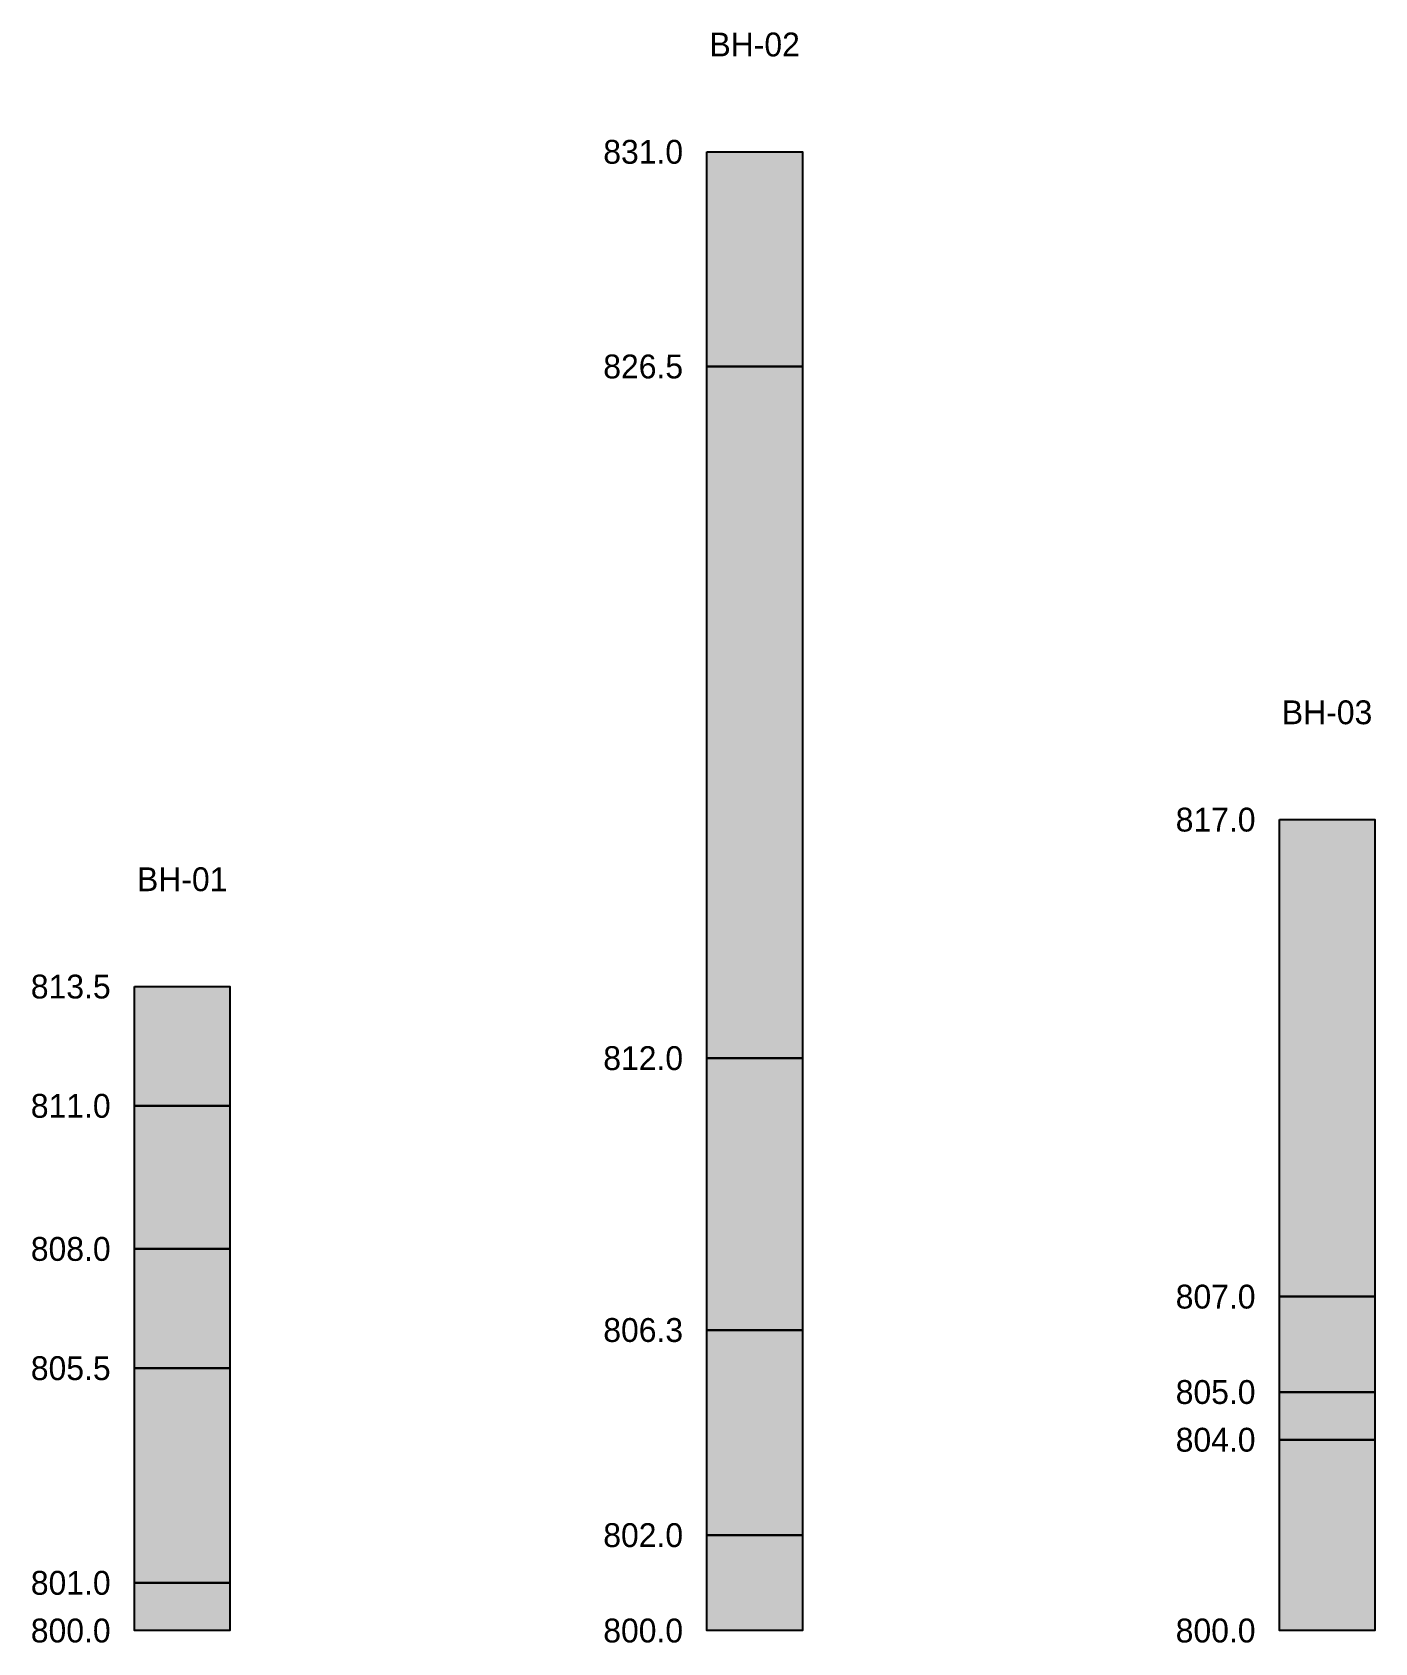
# Model space of a CAD drawing. Header units: metres. Extents: x -20 to 26, y -7 to 834.
# Drawn here: x -2.14 to 26, y 799.74 to 833.51 of the extents above.
import ezdxf
from ezdxf.enums import TextEntityAlignment as Align

# ---------------------------------------------------------------- set-up
doc = ezdxf.new("R2010")
doc.units = ezdxf.units.M
for name, color, linetype, true_color in [('borehole_boxes', 7, 'Continuous', 0xffffff), ('borehole_text', 7, 'Continuous', 0xffffff), ('clay 1', 7, 'Continuous', 0xfbb4ae), ('clay 2', 7, 'Continuous', 0xccebc5), ('dimension_text', 7, 'Continuous', 0xffffff), ('rock 1', 7, 'Continuous', 0xf2f2f2), ('sand 1', 7, 'Continuous', 0xfed9a6), ('sand 2', 7, 'Continuous', 0xe5d8bd)]:
    doc.layers.add(name, color=color, linetype=linetype, true_color=true_color)

msp = doc.modelspace()

# ---------------------------------------------------------------- hatches: boundary and pattern name
at = {"layer": 'clay 1'}
for points in [[(12, 831), (14, 831), (14, 826.5), (12, 826.5)], [(24, 817), (26, 817), (26, 807), (24, 807)], [(0, 813.5), (2, 813.5), (2, 811), (0, 811)]]:
    msp.add_hatch(color=256, dxfattribs=at).paths.add_polyline_path(points)
at = {"layer": 'clay 2'}
for points in [[(12, 826.5), (14, 826.5), (14, 812), (12, 812)], [(0, 811), (2, 811), (2, 808), (0, 808)], [(24, 807), (26, 807), (26, 805), (24, 805)]]:
    msp.add_hatch(color=256, dxfattribs=at).paths.add_polyline_path(points)
at = {"layer": 'rock 1'}
for points in [[(12, 802), (14, 802), (14, 800), (12, 800)], [(0, 801), (2, 801), (2, 800), (0, 800)]]:
    msp.add_hatch(color=256, dxfattribs=at).paths.add_polyline_path(points)
at = {"layer": 'sand 1'}
for points in [[(12, 812), (14, 812), (14, 806.3), (12, 806.3)], [(0, 808), (2, 808), (2, 805.5), (0, 805.5)], [(24, 805), (26, 805), (26, 804), (24, 804)]]:
    msp.add_hatch(color=256, dxfattribs=at).paths.add_polyline_path(points)
at = {"layer": 'sand 2'}
for points in [[(12, 806.3), (14, 806.3), (14, 802), (12, 802)], [(0, 805.5), (2, 805.5), (2, 801), (0, 801)], [(24, 804), (26, 804), (26, 800), (24, 800)]]:
    msp.add_hatch(color=256, dxfattribs=at).paths.add_polyline_path(points)

# ---------------------------------------------------------------- linework, layer by layer
at = {"layer": 'borehole_boxes'}
for points in [[(12, 831), (14, 831), (14, 826.5), (12, 826.5)], [(12, 826.5), (14, 826.5), (14, 812), (12, 812)], [(24, 817), (26, 817), (26, 807), (24, 807)], [(0, 813.5), (2, 813.5), (2, 811), (0, 811)], [(12, 812), (14, 812), (14, 806.3), (12, 806.3)], [(0, 811), (2, 811), (2, 808), (0, 808)], [(0, 808), (2, 808), (2, 805.5), (0, 805.5)], [(24, 807), (26, 807), (26, 805), (24, 805)], [(12, 806.3), (14, 806.3), (14, 802), (12, 802)], [(0, 805.5), (2, 805.5), (2, 801), (0, 801)], [(24, 805), (26, 805), (26, 804), (24, 804)], [(24, 804), (26, 804), (26, 800), (24, 800)], [(12, 802), (14, 802), (14, 800), (12, 800)], [(0, 801), (2, 801), (2, 800), (0, 800)]]:
    msp.add_lwpolyline(points, close=True, dxfattribs=at)

# ---------------------------------------------------------------- texts
at = {"layer": 'borehole_text'}
for s, p in [('BH-02', (13, 833)), ('BH-03', (25, 819)), ('BH-01', (1, 815.5))]:
    msp.add_text(s, height=0.5, dxfattribs=at).set_placement(p, align=Align.CENTER)
at = {"layer": 'dimension_text'}
for s, p in [('831.0', (11.5, 831)), ('826.5', (11.5, 826.5)), ('817.0', (23.5, 817)), ('813.5', (-0.5, 813.5)), ('812.0', (11.5, 812)), ('811.0', (-0.5, 811)), ('808.0', (-0.5, 808)), ('807.0', (23.5, 807)), ('806.3', (11.5, 806.3)), ('805.5', (-0.5, 805.5)), ('805.0', (23.5, 805)), ('804.0', (23.5, 804)), ('802.0', (11.5, 802)), ('801.0', (-0.5, 801)), ('800.0', (-0.5, 800)), ('800.0', (11.5, 800)), ('800.0', (23.5, 800))]:
    msp.add_text(s, height=0.5, dxfattribs=at).set_placement(p, align=Align.MIDDLE_RIGHT)

doc.saveas('drawing.dxf')
